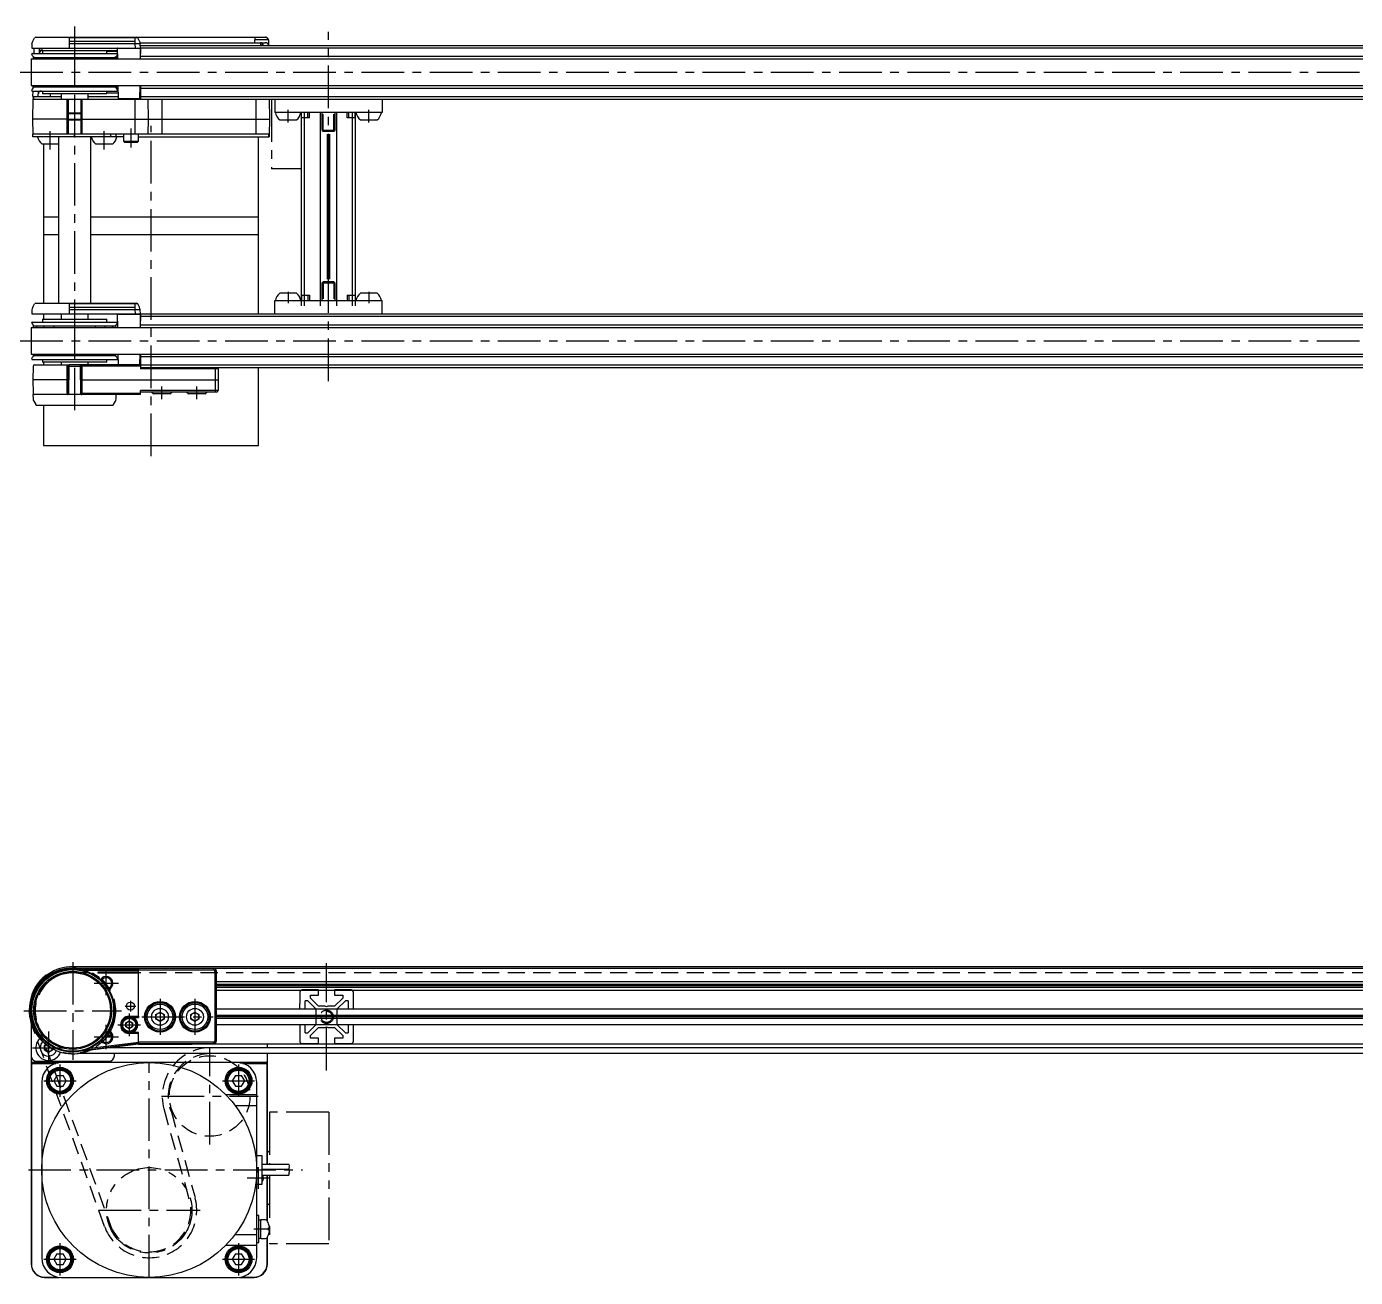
# Model space of a CAD drawing. Extents: x 0 to 1486, y -8 to 487.
# Drawn here: x 248.3 to 743, y 10 to 475.7 of the extents above; entities that cross this region are included whole.
import ezdxf

# ---------------------------------------------------------------- set-up
doc = ezdxf.new("R2010")
doc.units = 0
doc.header["$LTSCALE"] = 0.5
for name, pattern in [('CENTER', [50.8, 31.75, -6.35, 6.35, -6.35]), ('DASHED', [19.05, 12.7, -6.35]), ('PHANTOM', [63.5, 31.75, -6.35, 6.35, -6.35, 6.35, -6.35])]:
    doc.linetypes.add(name, pattern=pattern)
doc.layers.get('0').update_dxf_attribs({"linetype": 'CONTINUOUS'})
for name, color, linetype in [('MSM_CENTER', 1, 'CENTER'), ('MSM_CONTINUOUS', 7, 'CONTINUOUS'), ('MSM_DASHED', 4, 'DASHED'), ('MSM_IMAGINARY', 6, 'PHANTOM'), ('MSM_NARROW', 5, 'CONTINUOUS'), ('MSM_PART_NUMBER', 7, 'CONTINUOUS')]:
    doc.layers.add(name, color=color, linetype=linetype)

msp = doc.modelspace()

# ---------------------------------------------------------------- linework, layer by layer
for centre, radius, start, end in [((299.76, 124.5), 9.77, 177.5518, 180.4828), ((282.97, 123.55), 7.02, 357.9588, 2.0413), ((300.47, 124.5), 10.47, 177.6492, 180.3855)]:
    msp.add_arc(centre, radius, start, end)
at = {"layer": 'MSM_CENTER'}
for p, q in [((266.2, 475.69), (266.2, 330.69)), ((360.7, 343.69), (360.7, 473.69)), ((246, 458.69), (1286.4, 458.69)), ((345.7, 439.94), (345.7, 444.69)), ((375.7, 439.94), (375.7, 444.69)), ((257.14, 429.94), (257.14, 436.69)), ((277.2, 429.94), (277.2, 436.69)), ((287.2, 430.69), (287.2, 437.69)), ((294.68, 315.69), (294.68, 438.69)), ((345.7, 376.98), (345.7, 372.69)), ((375.7, 376.98), (375.7, 372.69)), ((246, 358.69), (1286.4, 358.69)), ((298.7, 336.94), (298.7, 341.69)), ((311.7, 336.94), (311.7, 341.69)), ((265.5, 127.4), (265.5, 91)), ((278, 115), (278, 124)), ((360, 87), (360, 127)), ((273.5, 119.5), (282.5, 119.5)), ((247.3, 109.2), (283.7, 109.2)), ((285, 111), (289, 111)), ((287, 113), (287, 109)), ((298, 113.73), (298, 100.27)), ((311, 113.73), (311, 100.27)), ((278, 95), (278, 104)), ((282.3, 104), (290.68, 104)), ((286.5, 108.2), (286.5, 99.8)), ((291.27, 107), (317.73, 107)), ((256.5, 101.5), (256.5, 89.5)), ((273.5, 99.5), (282.5, 99.5)), ((250.5, 95.5), (262.5, 95.5)), ((316.5, 59.5), (316.5, 95.5)), ((260.75, 89.2), (260.75, 77.2)), ((293.98, 9.97), (293.98, 89.97)), ((327.22, 89.2), (327.22, 77.2)), ((254.75, 83.2), (266.75, 83.2)), ((321.22, 83.2), (333.22, 83.2)), ((298.5, 77.5), (334.5, 77.5)), ((248.98, 49.97), (350.98, 49.97)), ((334.5, 51), (334.5, 43)), ((330.5, 47), (338.5, 47)), ((275.07, 34.97), (312.9, 34.97)), ((339, 27.97), (332.98, 27.97)), ((260.75, 22.73), (260.75, 10.73)), ((327.22, 22.73), (327.22, 10.73)), ((254.75, 16.73), (266.75, 16.73)), ((321.22, 16.73), (333.22, 16.73))]:
    msp.add_line(p, q, dxfattribs=at)
at = {"layer": 'MSM_CONTINUOUS'}
for p, q in [((250.33, 469.24), (250.6, 470.21)), ((250.6, 470.21), (251.31, 471.44)), ((251.79, 471.69), (337.33, 471.69)), ((264.2, 471.69), (264.2, 467.69)), ((289.69, 471.44), (264.2, 471.44)), ((264.2, 470.21), (288.66, 470.21)), ((288.66, 471.69), (288.66, 470.21)), ((288.66, 470.21), (288.67, 469.24)), ((290.41, 470.21), (289.69, 471.44)), ((290.34, 470.21), (290.41, 470.21)), ((290.41, 470.21), (290.67, 469.24)), ((333.33, 471.69), (333.33, 470.71)), ((333.35, 469.69), (333.33, 470.71)), ((338.33, 470.71), (338.37, 468.69)), ((250.33, 469.25), (250.3, 467.69)), ((250.3, 467.69), (290.7, 467.69)), ((250.42, 465.69), (281.98, 465.69)), ((251.01, 467.69), (250.98, 465.69)), ((253.29, 467.69), (252.98, 465.69)), ((253.01, 467.69), (252.98, 465.69)), ((254.01, 467.69), (253.98, 466.69)), ((282.22, 466.69), (253.98, 466.69)), ((254.2, 466.69), (254.2, 465.69)), ((288.67, 469.24), (264.2, 469.24)), ((266.2, 467.69), (266.2, 453.69)), ((278.2, 465.69), (278.2, 466.69)), ((282.22, 466.4), (278.2, 466.4)), ((290.7, 467.49), (282.2, 467.49)), ((282.27, 463.69), (282.2, 467.49)), ((282.7, 467.69), (282.7, 467.49)), ((288.67, 469.24), (288.7, 467.69)), ((290.2, 467.69), (290.2, 467.49)), ((290.58, 469.69), (337.14, 469.69)), ((290.7, 467.49), (290.63, 463.69)), ((290.7, 467.69), (290.67, 469.24)), ((290.7, 466.69), (290.68, 466.69)), ((290.7, 468.69), (1282.7, 468.69)), ((290.7, 463.69), (290.7, 468.69)), ((290.7, 467.69), (290.7, 467.68)), ((290.7, 467.69), (290.7, 467.68)), ((1250.7, 467.69), (290.7, 467.69)), ((335.37, 469.69), (335.37, 468.71)), ((250, 463.69), (250, 453.69)), ((250, 463.69), (1282.4, 463.69)), ((250.82, 464.19), (250.82, 463.69)), ((250.82, 464.19), (282.26, 464.19)), ((250.95, 464.19), (250.96, 464.39)), ((252.14, 464.19), (252.14, 463.69)), ((254.78, 464.19), (254.78, 463.69)), ((258.47, 464.19), (258.47, 463.69)), ((273.93, 463.69), (273.93, 464.19)), ((277.62, 463.69), (277.62, 464.19)), ((280.26, 463.69), (280.26, 464.19)), ((281.58, 463.69), (281.58, 464.19)), ((281.95, 464.86), (282.25, 464.86)), ((290.7, 464.69), (1241.7, 464.69)), ((250, 453.69), (1282.4, 453.69)), ((250.42, 451.69), (281.98, 451.69)), ((250.7, 449.69), (250.73, 451.69)), ((250.76, 452.85), (250.77, 453.69)), ((250.82, 453.69), (250.82, 453.19)), ((250.82, 453.19), (282.45, 453.19)), ((252.14, 453.69), (252.14, 453.19)), ((252.7, 449.69), (252.74, 451.69)), ((254.2, 451.69), (254.2, 450.69)), ((278.2, 450.69), (254.2, 450.69)), ((254.78, 453.69), (254.78, 453.19)), ((255.19, 453.16), (255.2, 453.19)), ((257.13, 450.69), (257.15, 449.69)), ((258.47, 453.69), (258.47, 453.19)), ((261.2, 450.69), (261.2, 448.69)), ((271.2, 448.69), (271.2, 450.69)), ((273.93, 453.19), (273.93, 453.69)), ((277.62, 453.19), (277.62, 453.69)), ((278.2, 450.69), (278.2, 451.69)), ((278.2, 450.97), (282.49, 450.97)), ((280.26, 453.19), (280.26, 453.69)), ((281.58, 453.19), (281.58, 453.69)), ((282.46, 452.52), (281.95, 452.52)), ((282.53, 448.89), (282.44, 453.69)), ((290.46, 453.69), (290.37, 448.89)), ((290.7, 453.69), (290.7, 448.69)), ((1241.7, 452.69), (290.7, 452.69)), ((250.7, 449.69), (261.2, 449.69)), ((250.7, 441.19), (250.83, 448.69)), ((250.83, 448.89), (250.85, 449.69)), ((250.83, 448.89), (251.03, 448.88)), ((250.83, 448.69), (1241.7, 448.69)), ((250.85, 449.69), (251.04, 449.5)), ((251.03, 448.88), (251.04, 449.5)), ((263.46, 441.19), (263.46, 448.69)), ((263.7, 435.69), (263.7, 448.69)), ((263.9, 435.69), (263.9, 448.69)), ((268.5, 448.69), (268.5, 435.69)), ((268.7, 435.69), (268.7, 448.69)), ((268.9, 448.69), (268.9, 435.69)), ((271.2, 449.69), (282.51, 449.69)), ((282.53, 448.89), (290.37, 448.89)), ((288.7, 435.69), (288.7, 448.69)), ((290.39, 449.69), (1241.7, 449.69)), ((293.7, 441.19), (293.57, 448.69)), ((298.7, 448.69), (298.7, 435.69)), ((333.7, 448.69), (333.7, 435.69)), ((338.57, 448.69), (338.7, 441.19)), ((340.7, 448.69), (340.7, 443.69)), ((380.7, 448.69), (380.7, 443.69)), ((263.7, 441.19), (250.7, 441.19)), ((250.8, 435.69), (250.7, 441.19)), ((263.46, 435.69), (263.46, 441.19)), ((268.7, 443.39), (263.7, 443.39)), ((263.7, 440.99), (268.7, 440.99)), ((268.5, 443.19), (263.9, 443.19)), ((263.9, 441.19), (268.5, 441.19)), ((268.7, 441.19), (338.7, 441.19)), ((293.6, 435.69), (293.7, 441.19)), ((338.7, 441.19), (338.6, 435.49)), ((380.7, 443.69), (340.7, 443.69)), ((342.58, 440.94), (348.83, 440.94)), ((350.7, 371.69), (350.7, 443.69)), ((351.7, 443.69), (351.7, 371.69)), ((357.7, 371.69), (357.7, 443.69)), ((363.7, 443.69), (363.7, 371.69)), ((369.7, 371.69), (369.7, 443.69)), ((370.7, 443.69), (370.7, 371.69)), ((372.58, 440.94), (378.83, 440.94)), ((250.7, 434.69), (250.7, 435.69)), ((338.6, 435.69), (250.7, 435.69)), ((266.2, 434.69), (266.2, 435.69)), ((279.7, 434.69), (279.7, 435.69)), ((281.7, 434.69), (281.7, 435.69)), ((284.45, 435.69), (284.45, 432.99)), ((289.95, 432.99), (289.95, 435.69)), ((338.4, 435.5), (338.39, 434.88)), ((338.4, 435.5), (338.6, 435.49)), ((338.6, 435.49), (338.59, 434.69)), ((360.18, 435.69), (360.18, 381.69)), ((360.7, 435.69), (360.7, 381.69)), ((361.22, 381.69), (361.22, 435.69)), ((284.45, 434.69), (250.7, 434.69)), ((260.2, 431.94), (254.08, 431.94)), ((254.68, 431.94), (254.68, 372.69)), ((260.2, 434.69), (260.2, 372.69)), ((272.2, 372.69), (272.2, 434.69)), ((280.33, 431.94), (274.08, 431.94)), ((284.45, 432.99), (284.75, 432.69)), ((284.45, 432.99), (289.95, 432.99)), ((284.75, 432.69), (289.65, 432.69)), ((289.65, 432.69), (289.95, 432.99)), ((289.95, 434.69), (338.59, 434.69)), ((334.68, 368.69), (334.68, 434.69)), ((338.39, 434.88), (338.59, 434.69)), ((260.2, 404.69), (254.68, 404.69)), ((334.68, 404.69), (272.2, 404.69)), ((260.2, 398.19), (254.68, 398.19)), ((334.68, 398.19), (272.2, 398.19)), ((348.83, 376.44), (342.58, 376.44)), ((378.83, 376.44), (372.58, 376.44)), ((250.6, 371.21), (251.31, 372.45)), ((251.79, 372.69), (289.26, 372.69)), ((264.2, 372.69), (264.2, 368.69)), ((289.69, 372.44), (264.2, 372.44)), ((264.2, 371.21), (288.66, 371.21)), ((288.66, 372.69), (288.66, 371.21)), ((288.66, 371.21), (288.67, 370.24)), ((290.41, 371.21), (289.69, 372.44)), ((290.34, 371.21), (290.41, 371.21)), ((290.67, 370.24), (290.41, 371.21)), ((340.7, 368.69), (340.7, 373.69)), ((340.7, 373.69), (380.7, 373.69)), ((380.7, 368.69), (380.7, 373.69)), ((250.33, 370.25), (250.3, 368.69)), ((250.3, 368.69), (290.7, 368.69)), ((254.2, 366.69), (254.2, 365.69)), ((254.2, 366.69), (278.2, 366.69)), ((254.68, 368.69), (254.68, 366.69)), ((261.2, 368.49), (261.2, 366.69)), ((288.67, 370.24), (264.2, 370.24)), ((271.2, 366.69), (271.2, 368.49)), ((278.2, 365.69), (278.2, 366.69)), ((290.7, 368.49), (282.2, 368.49)), ((282.29, 363.69), (282.2, 368.49)), ((282.7, 368.69), (282.7, 368.49)), ((288.67, 370.24), (288.7, 368.69)), ((290.2, 368.49), (290.2, 368.69)), ((290.7, 368.49), (290.61, 363.69)), ((290.7, 368.69), (290.67, 370.24)), ((290.7, 368.69), (290.7, 368.68)), ((290.7, 368.69), (290.7, 368.68)), ((290.7, 368.69), (1241.7, 368.69)), ((290.7, 363.69), (290.7, 368.69)), ((1241.7, 367.69), (290.7, 367.69)), ((250, 363.69), (250, 353.69)), ((250, 363.69), (1282.4, 363.69)), ((250.42, 365.69), (281.98, 365.69)), ((250.82, 364.19), (250.82, 363.69)), ((281.58, 364.19), (250.82, 364.19)), ((252.14, 364.19), (252.14, 363.69)), ((254.78, 364.19), (254.78, 363.69)), ((258.47, 364.19), (258.47, 363.69)), ((266.2, 363.69), (266.2, 353.69)), ((273.93, 363.69), (273.93, 364.19)), ((277.62, 363.69), (277.62, 364.19)), ((280.26, 363.69), (280.26, 364.19)), ((281.58, 363.69), (281.58, 364.19)), ((290.7, 364.69), (1241.7, 364.69)), ((250, 353.69), (1282.4, 353.69)), ((250.42, 351.69), (281.98, 351.69)), ((250.82, 353.69), (250.82, 353.19)), ((250.82, 353.19), (281.58, 353.19)), ((252.14, 353.69), (252.14, 353.19)), ((254.2, 351.69), (254.2, 350.69)), ((254.78, 353.69), (254.78, 353.19)), ((258.47, 353.69), (258.47, 353.19)), ((273.93, 353.19), (273.93, 353.69)), ((277.62, 353.19), (277.62, 353.69)), ((278.2, 350.69), (278.2, 351.69)), ((280.26, 353.19), (280.26, 353.69)), ((281.58, 353.19), (281.58, 353.69)), ((282.53, 349.89), (282.46, 353.69)), ((290.44, 353.69), (290.37, 349.89)), ((290.7, 353.69), (290.7, 348.69)), ((1241.7, 352.69), (290.7, 352.69)), ((250.79, 349.2), (250.7, 344.19)), ((251.29, 349.69), (263.5, 349.69)), ((278.2, 350.69), (254.2, 350.69)), ((254.68, 350.69), (254.68, 349.69)), ((261.2, 350.69), (261.2, 349.69)), ((263.46, 344.19), (263.46, 349.2)), ((263.46, 349.2), (263.7, 349.19)), ((263.7, 349.49), (263.7, 339.18)), ((263.7, 349.49), (263.9, 349.49)), ((263.7, 338.89), (263.88, 349.2)), ((264.06, 349.2), (263.87, 338.89)), ((263.89, 349.49), (263.88, 349.2)), ((263.88, 349.2), (268.52, 349.2)), ((290.68, 349.69), (264.09, 349.69)), ((268.53, 338.89), (268.34, 349.2)), ((268.5, 349.49), (268.7, 349.49)), ((268.51, 349.49), (268.52, 349.2)), ((268.52, 349.2), (268.7, 338.89)), ((268.7, 349.49), (268.7, 349.19)), ((268.7, 349.19), (268.7, 339.18)), ((268.9, 349.69), (268.9, 338.69)), ((290.69, 349.2), (268.9, 349.2)), ((271.2, 349.69), (271.2, 350.69)), ((282.53, 349.89), (290.37, 349.89)), ((290.68, 349.69), (290.69, 349.2)), ((290.69, 349.2), (290.71, 348.2)), ((290.7, 349.69), (1241.7, 349.69)), ((1241.7, 348.69), (290.7, 348.69)), ((319.63, 348.2), (290.71, 348.2)), ((318.7, 344.19), (318.63, 348.69)), ((319.63, 348.2), (319.7, 344.19)), ((334.68, 319.69), (334.68, 348.69)), ((250.7, 344.19), (250.79, 339.18)), ((263.7, 344.19), (250.7, 344.19)), ((263.46, 339.18), (263.46, 344.19)), ((263.7, 346.19), (263.83, 346.19)), ((263.76, 342.19), (263.7, 342.19)), ((268.57, 346.19), (268.7, 346.19)), ((268.7, 342.19), (268.64, 342.19)), ((268.7, 344.19), (319.7, 344.19)), ((318.63, 339.69), (318.7, 344.19)), ((319.7, 344.19), (319.63, 340.18)), ((250.7, 338.69), (250.73, 337.14)), ((290.68, 338.69), (250.7, 338.69)), ((263.46, 339.18), (263.7, 339.18)), ((263.71, 338.88), (263.69, 338.81)), ((263.7, 339.18), (263.7, 338.89)), ((263.7, 338.89), (263.87, 338.89)), ((268.53, 338.89), (268.7, 338.89)), ((268.7, 339.18), (268.7, 338.89)), ((268.9, 339.18), (290.69, 339.18)), ((281.67, 337.14), (281.7, 338.69)), ((290.68, 338.69), (290.71, 340.18)), ((290.7, 339.69), (319.1, 339.69)), ((319.63, 340.18), (290.71, 340.18)), ((301.82, 338.94), (295.58, 338.94)), ((314.83, 338.94), (308.57, 338.94)), ((250.99, 336.18), (251.71, 334.94)), ((252.14, 334.69), (280.26, 334.69)), ((254.68, 334.69), (254.68, 319.69)), ((280.69, 334.94), (281.41, 336.18)), ((254.68, 319.69), (334.68, 319.69)), ((262.76, 124.67), (262.76, 124.76)), ((262.76, 124.67), (262.77, 124.66)), ((268, 124.7), (268, 124.8)), ((275, 123.3), (275, 123.8)), ((289.98, 123.8), (289.98, 124.41)), ((289.99, 124.91), (290.01, 124.93)), ((290, 106.79), (290, 124.43)), ((290, 124.43), (317.93, 124.43)), ((317.93, 124.93), (290.01, 124.93)), ((317.93, 124.93), (318, 125)), ((317.93, 124.93), (317.93, 124.43)), ((318.43, 123.93), (318.43, 98.07)), ((318.43, 123.93), (318.93, 123.93)), ((319, 124), (318.93, 123.93)), ((318.93, 98.07), (318.93, 123.93)), ((319, 98), (319, 124)), ((289.98, 123.3), (275, 123.3)), ((289.98, 107.2), (289.98, 123.3)), ((319, 120.2), (1212.01, 120.2)), ((1124.66, 119.02), (319, 119.02)), ((1124.36, 118.5), (319, 118.5)), ((319, 117.98), (1124.66, 117.98)), ((1212.01, 116.8), (319, 116.8)), ((319, 110), (1212.01, 110)), ((250, 104.79), (250, 15)), ((285.25, 104.72), (286.5, 105.44)), ((285.25, 103.28), (285.25, 104.72)), ((286.5, 107.2), (289.98, 107.2)), ((286.5, 106.98), (286.5, 107.2)), ((286.5, 107), (289.99, 107)), ((288.03, 106.99), (286.5, 106.98)), ((288.03, 106.79), (286.5, 106.98)), ((286.5, 105.44), (287.75, 104.72)), ((287.75, 104.72), (287.75, 103.28)), ((288.03, 106.99), (290, 106.99)), ((288.03, 106.99), (288.03, 106.79)), ((288.03, 106.79), (290, 106.79)), ((289.98, 107.2), (289.99, 107)), ((289.99, 107), (290, 106.99)), ((290, 106.99), (290, 106.79)), ((296.5, 107.87), (298, 108.73)), ((296.5, 106.13), (296.5, 107.87)), ((298, 105.27), (296.5, 106.13)), ((298, 108.73), (299.5, 107.87)), ((299.5, 106.13), (298, 105.27)), ((299.5, 107.87), (299.5, 106.13)), ((309.5, 107.87), (311, 108.73)), ((309.5, 106.13), (309.5, 107.87)), ((311, 105.27), (309.5, 106.13)), ((311, 108.73), (312.5, 107.87)), ((312.5, 106.13), (311, 105.27)), ((312.5, 107.87), (312.5, 106.13)), ((1112.01, 107.52), (319, 107.52)), ((1112.01, 107), (319, 107)), ((319, 106.48), (1112.01, 106.48)), ((1212.01, 104), (319, 104)), ((280.01, 100), (278.57, 100)), ((278.57, 99.99), (280.01, 99.99)), ((286.5, 102.56), (285.25, 103.28)), ((287.75, 103.28), (286.5, 102.56)), ((286.5, 101.02), (288.03, 101.21)), ((286.5, 100.8), (286.5, 101.02)), ((286.5, 101.02), (288.03, 101.01)), ((289.99, 101), (286.5, 101)), ((289.98, 100.8), (286.5, 100.8)), ((290, 101.21), (288.03, 101.21)), ((288.03, 101.21), (288.03, 101.01)), ((290, 101.01), (288.03, 101.01)), ((289.98, 97.59), (289.98, 100.8)), ((289.99, 101), (290, 101.01)), ((290, 97.57), (290, 101.21)), ((255, 96.37), (255.55, 96.69)), ((255, 94.63), (255, 96.37)), ((256.5, 93.77), (255, 94.63)), ((258, 94.63), (256.5, 93.77)), ((258, 95.08), (258, 94.63)), ((269.19, 94.34), (290, 97)), ((289.99, 97.09), (269.82, 94.51)), ((271.9, 95.28), (289.98, 97.59)), ((1257.27, 95.5), (278.24, 95.5)), ((281, 95.5), (281, 95.85)), ((289.98, 97.59), (289.99, 97.09)), ((290.01, 97.07), (289.99, 97.09)), ((317.93, 97.57), (290, 97.57)), ((290, 97.57), (290.01, 97.07)), ((290, 97.07), (290, 97)), ((290, 97.07), (317.93, 97.07)), ((290, 97.07), (290.01, 97.07)), ((290, 97), (1268, 97)), ((290, 96.75), (290, 97)), ((310, 96.75), (290, 96.75)), ((310, 97), (310, 96.75)), ((317.93, 97.07), (317.93, 97.57)), ((318, 97), (317.93, 97.07)), ((318.93, 98.07), (318.43, 98.07)), ((318.93, 98.07), (319, 98)), ((337.9, 97), (337.9, 95.5)), ((338, 95.5), (338, 97)), ((250.1, 90.03), (250.1, 91.89)), ((250.1, 90.03), (250.3, 90.09)), ((250.1, 90.03), (250.1, 89.69)), ((250.11, 89.65), (250.1, 89.69)), ((250.11, 89.66), (259.19, 89.66)), ((250.11, 89.65), (250.11, 15)), ((250.3, 90.09), (337.7, 90.09)), ((250.3, 90.09), (250.3, 89.89)), ((250.31, 89.86), (250.3, 89.89)), ((250.3, 89.89), (260.21, 89.89)), ((260.04, 89.86), (250.31, 89.86)), ((252, 90.5), (279, 90.5)), ((326.68, 89.97), (261.28, 89.97)), ((1263.86, 93.3), (267.14, 93.3)), ((281, 92.5), (281, 93.3)), ((327.76, 89.89), (337.7, 89.89)), ((327.92, 89.86), (337.69, 89.86)), ((328.77, 89.66), (337.89, 89.66)), ((337.7, 89.89), (337.69, 89.86)), ((337.7, 90.09), (337.7, 89.89)), ((337.9, 89.69), (337.89, 89.65)), ((337.89, 51.97), (337.89, 89.65)), ((337.9, 93.3), (337.9, 89.69)), ((338, 51.97), (338, 93.3)), ((259.6, 85.2), (258.44, 83.2)), ((259.6, 85.2), (261.9, 85.2)), ((263.06, 83.2), (261.9, 85.2)), ((326.06, 85.2), (324.91, 83.2)), ((326.06, 85.2), (328.37, 85.2)), ((329.53, 83.2), (328.37, 85.2)), ((253.98, 82.67), (253.98, 17.27)), ((258.44, 83.2), (259.6, 81.2)), ((259.6, 81.2), (261.9, 81.2)), ((261.9, 81.2), (263.06, 83.2)), ((324.91, 83.2), (326.06, 81.2)), ((326.06, 81.2), (328.37, 81.2)), ((328.37, 81.2), (329.53, 83.2)), ((333.98, 17.27), (333.98, 82.67)), ((333.98, 77.97), (322.55, 77.97)), ((325.98, 73.97), (333.98, 73.97)), ((335.98, 55.22), (333.98, 55.22)), ((335.98, 44.72), (335.98, 55.22)), ((346.05, 51.97), (335.98, 51.97)), ((345.98, 50.09), (335.98, 50.09)), ((333.98, 44.72), (335.98, 44.72)), ((335.98, 48.09), (345.98, 48.09)), ((337.89, 31.07), (337.89, 48.09)), ((338, 30.92), (338, 48.09)), ((334.78, 32.97), (333.98, 32.97)), ((334.78, 22.97), (334.78, 32.97)), ((335.48, 31.32), (334.78, 31.32)), ((337, 31.47), (335.48, 31.47)), ((335.48, 24.47), (335.48, 31.47)), ((325.98, 25.97), (333.98, 25.97)), ((337.89, 15), (337.89, 24.86)), ((338, 15), (338, 25.01)), ((338.76, 28.37), (338.43, 28.37)), ((338.76, 27.57), (338.43, 27.57)), ((322.55, 21.97), (333.98, 21.97)), ((333.98, 22.97), (334.78, 22.97)), ((334.78, 24.62), (335.48, 24.62)), ((335.48, 24.47), (337, 24.47)), ((250.11, 15), (250, 15)), ((259.6, 18.73), (258.44, 16.73)), ((258.44, 16.73), (259.6, 14.73)), ((259.6, 18.73), (261.9, 18.73)), ((263.06, 16.73), (261.9, 18.73)), ((261.9, 14.73), (263.06, 16.73)), ((326.06, 18.73), (324.91, 16.73)), ((324.91, 16.73), (326.06, 14.73)), ((326.06, 18.73), (328.37, 18.73)), ((329.53, 16.73), (328.37, 18.73)), ((328.37, 14.73), (329.53, 16.73)), ((337.89, 15), (338, 15)), ((255, 10.11), (259.82, 10.11)), ((255, 10.11), (255, 10)), ((255, 10), (260.58, 10)), ((259.6, 14.73), (261.9, 14.73)), ((261.28, 9.97), (326.68, 9.97)), ((326.06, 14.73), (328.37, 14.73)), ((327.39, 10), (333, 10)), ((328.14, 10.11), (333, 10.11)), ((333, 10.11), (333, 10))]:
    msp.add_line(p, q, dxfattribs=at)
for centre, radius in [((265.5, 109.4), 15.5), ((265.5, 109.4), 15.47), ((265.5, 109.4), 15.21), ((265.5, 109.4), 14.49), ((265.5, 109.4), 14.06), ((287, 111), 1.5), ((298, 107), 5.73), ((298, 107), 5.53), ((298, 107), 5.5), ((298, 107), 5.3), ((298, 107), 4.75), ((298, 107), 3.13), ((311, 107), 5.73), ((311, 107), 5.53), ((311, 107), 5.5), ((311, 107), 5.3), ((311, 107), 4.75), ((311, 107), 3.13), ((286.5, 104), 2.93), ((286.5, 104), 2.75), ((286.5, 104), 2.45), ((286.5, 104), 1.25), ((298, 107), 1.5), ((311, 107), 1.5), ((293.98, 49.97), 40), ((260.75, 83.2), 5), ((260.75, 83.2), 4.6), ((260.75, 83.2), 4.25), ((260.75, 83.2), 3.95), ((327.22, 83.2), 5), ((327.22, 83.2), 4.6), ((327.22, 83.2), 4.25), ((327.22, 83.2), 3.95), ((260.75, 16.73), 5), ((260.75, 16.73), 4.6), ((260.75, 16.73), 4.25), ((260.75, 16.73), 3.95), ((327.22, 16.73), 5), ((327.22, 16.73), 4.6), ((327.22, 16.73), 4.25), ((327.22, 16.73), 3.95)]:
    msp.add_circle(centre, radius, dxfattribs=at)
for centre, radius, start, end in [((251.9, 470.87), 0.825, 97.6338, 136.5244), ((289.26, 471.19), 0.5, 30.02, 89.98), ((335.83, 112.51), 358.21, 89.6002, 90.3998), ((337.16, 470.69), 1, 1, 90), ((337.33, 470.69), 1, 1.0002, 89.9997), ((250.42, 465.49), 0.2, 90, 188.8499), ((251.7, 465.69), 1.5, 188.8499, 270), ((254.01, 465.69), 0.995, 90.1535, 180.2625), ((253.89, 465.94), 0.753, 82.8772, 151.9946), ((280.7, 465.69), 1.5, 270, 351.1501), ((281.98, 465.49), 0.2, 351.1501, 90), ((282, 467.49), 0.2, 1, 90), ((289.67, 437.82), 31.44, 88.1723, 91.8243), ((335.39, 468.71), 0.98, 359.825, 91.1749), ((335.87, 454.38), 14.34, 88.0016, 91.9984), ((337.29, 468.64), 1.05, 2.3959, 97.9743), ((251.7, 451.69), 1.5, 90, 171.1501), ((250.42, 451.89), 0.2, 171.1501, 270), ((253.71, 450.69), 0.997, 89.8131, 179.1869), ((255.07, 450.79), 2.35, 157.6432, 182.1672), ((280.7, 451.69), 1.5, 8.8499, 90), ((281.98, 451.89), 0.2, 270, 8.8499), ((282.73, 448.89), 0.2, 181.0007, 269.9994), ((283.41, 448.89), 0.711, 180.1391, 196.1856), ((263.9, 443.39), 0.2, 180, 270), ((263.9, 440.99), 0.2, 90, 180), ((268.5, 443.39), 0.2, 270, 0), ((268.5, 440.99), 0.2, 0, 90), ((345.61, 444.59), 4.75, 190.9316, 230.2269), ((345.79, 444.59), 4.75, 309.7731, 349.0684), ((375.61, 444.59), 4.75, 190.9316, 230.2269), ((375.79, 444.59), 4.75, 309.7731, 349.0684), ((257.11, 435.59), 4.75, 190.9316, 230.2269), ((277.11, 435.59), 4.75, 190.9316, 230.2269), ((277.29, 435.59), 4.75, 309.7731, 349.0684), ((345.61, 372.79), 4.75, 129.7731, 169.0684), ((345.79, 372.79), 4.75, 10.9316, 50.2269), ((375.61, 372.79), 4.75, 129.7731, 169.0684), ((375.79, 372.79), 4.75, 10.9316, 50.2269), ((252.35, 370.2), 2.02, 150.1071, 178.8224), ((251.77, 372.13), 0.558, 87.6848, 145.4679), ((289.26, 372.19), 0.5, 30.0197, 89.9795), ((261, 368.49), 0.2, 0, 90), ((271.4, 368.49), 0.2, 90, 180), ((282, 368.49), 0.2, 1, 90), ((289.67, 338.82), 31.44, 88.1726, 91.8244), ((250.42, 365.49), 0.2, 90, 188.8499), ((251.7, 365.69), 1.5, 188.8499, 270), ((280.7, 365.69), 1.5, 270, 351.1501), ((281.98, 365.49), 0.2, 351.1501, 90), ((251.7, 351.69), 1.5, 90, 171.1501), ((250.42, 351.89), 0.2, 171.1501, 270), ((280.7, 351.69), 1.5, 8.8499, 90), ((281.98, 351.89), 0.2, 270, 8.8499), ((251.29, 349.19), 0.5, 90, 179), ((265.18, 349.32), 1.72, 167.6535, 184.0822), ((263.5, 349.49), 0.2, 0.0002, 90.001), ((264.09, 349.49), 0.2, 90.0046, 179.9855), ((266.24, 349.3), 2.18, 169.6636, 182.6169), ((268.31, 349.49), 0.2, 0.9987, 90.0014), ((266.16, 349.3), 2.18, 357.3831, 10.3364), ((268.9, 349.49), 0.2, 90, 180), ((268.85, 346.33), 2.87, 89.0056, 92.9963), ((282.73, 349.89), 0.2, 181.0031, 269.9971), ((283.41, 349.89), 0.711, 180.1402, 196.1845), ((289.49, 349.89), 0.711, 343.8155, 359.8598), ((290.17, 349.89), 0.2, 270.0029, 358.9969), ((319.1, 348.08), 0.606, 62.0177, 90), ((319.14, 348.2), 0.485, 0.0607, 60.2655), ((252.73, 337.18), 2, 181, 210), ((251.29, 339.19), 0.5, 181, 270), ((265.18, 339.06), 1.72, 175.9181, 192.346), ((263.5, 338.89), 0.2, 270.0023, 358.9976), ((263.47, 339.2), 0.513, 277.2161, 322.4562), ((268.93, 339.2), 0.513, 217.5438, 262.7839), ((268.85, 342.04), 2.86, 267.0003, 271.0021), ((268.9, 338.89), 0.2, 181.0024, 269.9977), ((279.67, 337.18), 2, 330, 359), ((298.61, 342.59), 4.75, 217.6393, 230.2269), ((298.79, 342.59), 4.75, 309.7731, 322.3607), ((311.61, 342.59), 4.75, 217.6393, 230.2269), ((311.79, 342.59), 4.75, 309.7731, 322.3607), ((319.1, 340.29), 0.606, 268.8673, 297.9464), ((319.17, 340.17), 0.456, 296.8073, 0.937), ((252.14, 335.19), 0.5, 210, 270), ((280.26, 335.19), 0.5, 270, 330), ((265.5, 109.5), 16.2, 90, 226.281), ((265.5, 109.5), 15.5, 100.1642, 180.5545), ((265.5, 109.5), 15.41, 100.2233, 163.5894), ((262.8, 124.56), 0.2, 40.3143, 100.1246), ((262.8, 124.47), 0.2, 80.9511, 100.1952), ((268.2, 124.71), 0.2, 89.9951, 179.9952), ((317.93, 123.93), 1, 0.0096, 89.9906), ((317.93, 123.93), 0.5, 359.9962, 90.0042), ((318, 124), 1, 359.9964, 90.0036), ((263.5, 111), 13.9, 118.1137, 168.1465), ((278, 119.5), 2.07, 289.3413, 148.5351), ((265.5, 109.2), 15.98, 32.1621, 46.8149), ((286.5, 104), 3.2, 90, 270), ((286.5, 104), 3, 90, 270), ((286.5, 104), 2.98, 270, 90), ((286.5, 104), 3.18, 298.7943, 61.2057), ((278, 99.5), 2.07, 215.5188, 67.7228), ((265.5, 109.2), 15.98, 314.7595, 329.6176), ((256.5, 95.5), 4.75, 133.6857, 339.9689), ((256.5, 95.5), 3.12, 133.7524, 339.643), ((256.5, 95.5), 1.5, 128.4047, 344.9908), ((317.93, 98.07), 0.5, 269.9958, 0.0038), ((317.93, 98.07), 1, 270.0091, 359.9907), ((318, 98), 1, 269.9965, 0.0035), ((252, 92.5), 2, 180, 270), ((250.3, 89.69), 0.2, 90.0199, 180.1188), ((250.32, 89.65), 0.209, 93.5407, 179.8108), ((261.28, 82.67), 7.3, 90, 180), ((279, 92.5), 2, 270, 0), ((326.68, 82.67), 7.3, 0, 90), ((337.68, 89.65), 0.209, 0.189, 86.4582), ((337.7, 89.69), 0.397, 59.854, 90.0979), ((337.7, 89.69), 0.2, 359.8829, 89.9784), ((334.5, 47), 2, 317.903, 33.0582), ((337, 30.27), 1.2, 28.631, 90), ((334.19, 28.66), 4.43, 17.1049, 29.4416), ((332.78, 27.97), 5.99, 3.8311, 19.5164), ((337, 25.67), 1.2, 270, 331.369), ((334.19, 27.27), 4.43, 330.5584, 342.8951), ((332.78, 27.97), 5.66, 355.9452, 4.0548), ((332.78, 27.97), 5.99, 340.4836, 356.1689), ((255, 15), 5, 180, 270), ((255, 15), 4.89, 180, 270), ((261.28, 17.27), 7.3, 180, 270), ((326.68, 17.27), 7.3, 270, 0), ((333, 15), 4.89, 270, 0), ((333, 15), 5, 270, 0)]:
    msp.add_arc(centre, radius, start, end, dxfattribs=at)
at = {"layer": 'MSM_DASHED'}
for p, q in [((350.7, 441.69), (350.7, 443.69)), ((353.7, 441.69), (350.7, 441.69)), ((353.05, 441.69), (353.05, 443.69)), ((353.7, 441.69), (353.7, 443.69)), ((358.2, 443.69), (358.2, 437.18)), ((358.69, 436.69), (358.69, 443.69)), ((362.71, 436.69), (362.71, 443.69)), ((363.2, 437.18), (363.2, 443.69)), ((367.7, 441.69), (367.7, 443.69)), ((370.7, 441.69), (367.7, 441.69)), ((368.35, 441.69), (368.35, 443.69)), ((370.7, 441.69), (370.7, 443.69)), ((358.2, 437.18), (358.69, 436.69)), ((358.2, 437.18), (363.2, 437.18)), ((358.69, 436.69), (362.71, 436.69)), ((362.71, 436.69), (363.2, 437.18)), ((358.69, 380.69), (358.2, 380.2)), ((358.2, 380.2), (358.2, 373.69)), ((363.2, 380.2), (358.2, 380.2)), ((362.71, 380.69), (358.69, 380.69)), ((358.69, 380.69), (358.69, 373.69)), ((363.2, 380.2), (362.71, 380.69)), ((362.71, 380.69), (362.71, 373.69)), ((363.2, 373.69), (363.2, 380.2)), ((350.7, 375.69), (353.7, 375.69)), ((350.7, 375.69), (350.7, 373.69)), ((353.05, 375.69), (353.05, 373.69)), ((353.7, 375.69), (353.7, 373.69)), ((367.7, 375.69), (370.7, 375.69)), ((367.7, 375.69), (367.7, 373.69)), ((368.35, 375.69), (368.35, 373.69)), ((370.7, 375.69), (370.7, 373.69)), ((265.5, 123.5), (1265.5, 123.5)), ((350, 116), (350, 112)), ((357, 117), (351, 117)), ((354, 115), (357, 115)), ((354, 114), (354, 115)), ((357, 111), (354, 114)), ((357, 115), (357, 117)), ((363, 117), (363, 115)), ((369, 117), (363, 117)), ((363, 115), (366, 115)), ((366, 114), (363, 111)), ((366, 115), (366, 114)), ((370, 112), (370, 116)), ((350, 109.99), (350, 111.96)), ((350, 110), (352, 110)), ((352, 110), (352, 113)), ((353, 113), (352, 113)), ((353, 113), (356, 110)), ((356, 110), (356, 107.52)), ((359.48, 111), (357, 111)), ((360, 110.7), (359.48, 111)), ((360.52, 111), (360, 110.7)), ((363, 111), (360.52, 111)), ((364, 110), (367, 113)), ((364, 107.52), (364, 110)), ((368, 113), (367, 113)), ((368, 113), (368, 110)), ((368, 110), (370, 110)), ((370, 109.99), (370, 111.96)), ((277.34, 28.95), (250.26, 104)), ((252.33, 104.44), (279.41, 29.7)), ((350, 104), (350, 98)), ((352, 104), (350, 104)), ((352, 101), (352, 104)), ((356, 104), (353, 101)), ((356, 107.52), (356.3, 107)), ((356.3, 107), (356, 106.48)), ((356, 106.48), (356, 104)), ((363.7, 107), (364, 107.52)), ((364, 106.48), (363.7, 107)), ((364, 104), (364, 106.48)), ((367, 101), (364, 104)), ((368, 104), (368, 101)), ((370, 104), (368, 104)), ((370, 102.04), (370, 104.01)), ((352, 101), (353, 101)), ((354, 100), (357, 103)), ((354, 99), (354, 100)), ((357, 99), (354, 99)), ((357, 103), (359.48, 103)), ((357, 97), (357, 99)), ((359.48, 103), (360, 103.3)), ((360, 103.3), (360.52, 103)), ((360.52, 103), (363, 103)), ((363, 103), (366, 100)), ((363, 99), (363, 97)), ((366, 99), (363, 99)), ((366, 100), (366, 99)), ((367, 101), (368, 101)), ((370, 98), (370, 102)), ((357, 97), (351, 97)), ((369, 97), (363, 97)), ((308.91, 39.14), (299.44, 73)), ((302.1, 71.99), (311.04, 39.69))]:
    msp.add_line(p, q, dxfattribs=at)
for centre, radius in [((360, 107), 2.5), ((360, 107), 2.07), ((316.5, 77.5), 15)]:
    msp.add_circle(centre, radius, dxfattribs=at)
for centre, radius, start, end in [((265.9, 109.15), 14.36, 91.5955, 199.1142), ((351, 116), 1, 90, 180), ((369, 116), 1, 0, 90), ((316.92, 77.42), 18.09, 91.3348, 195.0268), ((351, 98), 1, 180, 270), ((369, 98), 1, 270, 0), ((316.89, 77.46), 15.85, 91.405, 201.2336), ((293.98, 35), 17.7, 199.8568, 15.4727), ((293.98, 34.97), 15.5, 199.8568, 15.6311)]:
    msp.add_arc(centre, radius, start, end, dxfattribs=at)
at = {"layer": 'MSM_IMAGINARY'}
for p, q in [((339.5, 448.69), (339.5, 422.69)), ((350.7, 422.69), (339.5, 422.69)), ((360.8, 71.5), (338.8, 71.5)), ((338.8, 71.5), (338.8, 51.97)), ((360.8, 71.5), (360.8, 22.5)), ((338.8, 57), (338, 56.5)), ((338.8, 48.09), (338.8, 22.5)), ((338, 37.5), (338.8, 37)), ((360.8, 22.5), (338.8, 22.5))]:
    msp.add_line(p, q, dxfattribs=at)
for centre in [(265.5, 109.2), (293.98, 34.97)]:
    msp.add_circle(centre, 15.91, dxfattribs=at)
at = {"layer": 'MSM_NARROW'}
for centre, radius, start, end in [((278, 119.5), 2.5, 291.3652, 146.5112), ((278, 99.5), 2.5, 216.8996, 66.3419), ((346.91, 50.47), 1, 150, 210), ((345.18, 51.47), 1, 330, 30), ((345.18, 49.47), 1, 330, 30), ((334.5, 47), 1.62, 336.2765, 23.7235), ((346.91, 48.47), 1, 150, 202.0244)]:
    msp.add_arc(centre, radius, start, end, dxfattribs=at)
at = {"layer": 'MSM_PART_NUMBER'}
for p, q in [((265.5, 125.7), (1265.5, 125.7)), ((268.2, 125), (268.2, 124.91)), ((1268, 125), (268.2, 125)), ((268.2, 124.91), (289.99, 124.91)), ((269.36, 124.41), (289.98, 124.41)), ((275, 123.8), (289.98, 123.8))]:
    msp.add_line(p, q, dxfattribs=at)
for centre, radius, start, end in [((265.5, 109.2), 15.98, 80.6463, 295.2677), ((268.2, 124.8), 0.2, 90.0044, 180.0044)]:
    msp.add_arc(centre, radius, start, end, dxfattribs=at)

doc.saveas('drawing.dxf')
